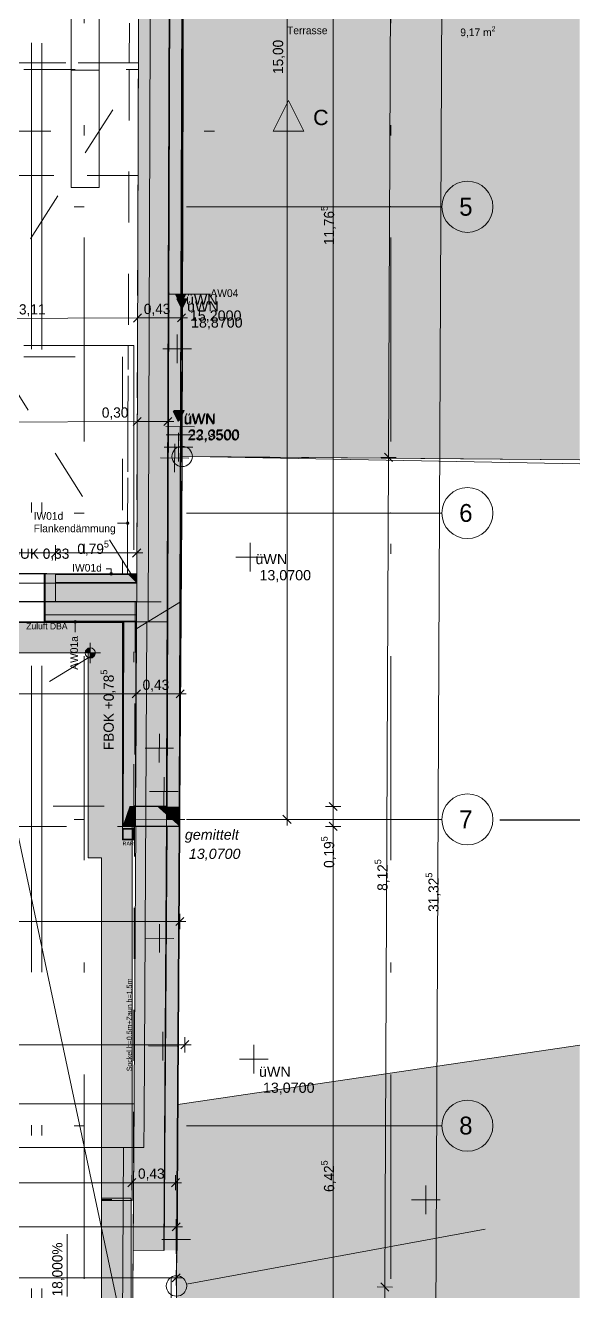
# Model space of a CAD drawing. Header units: metres. Extents: x -3.9 to 83, y -38 to 6.2.
# Drawn here: x 17.42 to 22.85, y -19.63 to -7.22 of the extents above; entities that cross this region are included whole.
import ezdxf

# ---------------------------------------------------------------- set-up
doc = ezdxf.new("R2010")
doc.units = ezdxf.units.M
doc.header["$MEASUREMENT"] = 0
for name, pattern in [('Achse', [0.004, 0.002, -0.001, 0, -0.001]), ('Baufluchtlinie', [0.013, 0.008, -0.005]), ('GRUNDGRENZE nicht verm', [0.03, 0.02, -0.01]), ('PUNKT', [1, 0, -1]), ('Schnittlinie', [0.006, 0.003, -0.0015, 0, -0.0015]), ('UNSICHTBAR', [0.4, 0, -0.4]), ('Untersicht', [0.001, 0.0005, -0.0005])]:
    doc.linetypes.add(name, pattern=pattern)
for name, color, linetype in [('0._EG PP_2_000 Achsraster', 7, 'Continuous'), ('0._EG PP_2_110 Wand Aussen', 7, 'Continuous'), ('0._EG PP_2_210 Decke', 7, 'Continuous'), ('0._EG PP_2_220 Bodenaufbau', 7, 'Continuous'), ('0._EG PP_2_221 Bodenaufbau - Abdichtung', 7, 'Continuous'), ('0._EG PP_2_221 Bodenaufbau - Terrassenbelag', 7, 'Continuous'), ('0._EG PP_2_230 Decke abgehaengt', 7, 'Continuous'), ('0._EG PP_2_240 Unterdämmung', 7, 'Continuous'), ('0._EG PP_2_330 Dachaufbau', 7, 'Continuous'), ('0._EG PP_2_420 Rampe', 7, 'Continuous'), ('0._EG PP_2_520 Fixeinbauten', 7, 'Continuous'), ('0._EG PP_2_611 Entwässerung', 7, 'Continuous'), ('0._EG PP_2_725 Nachbarbebauung', 7, 'Continuous'), ('0._EG PP_2_815 Raumbegrenzung', 7, 'Continuous'), ('0._EG PP_2_820 TOP Stempel', 7, 'Continuous'), ('0._EG PP_2_851 Marker Schnitt', 7, 'Continuous'), ('0._EG PP_2_910 Allgemein Lageplan Höhen', 7, 'Continuous'), ('0._EG PP_2_915 Allgemein Beschriftung.x', 7, 'Continuous'), ('0._EG PP_2_945 Einreichplan Beschriftung', 7, 'Continuous'), ('0._EG PP_2_950 Polierplan Bemaßung', 7, 'Continuous'), ('0._EG PP_2_Bauwerke_Gebäude - Haus Signatur.verm', 7, 'Continuous'), ('0._EG PP_2_Bauwerke_Gebäude - Haus.verm', 7, 'Continuous'), ('0._EG PP_2_Gelände_Geländepunkt.verm', 7, 'Continuous'), ('0._EG PP_2_Kataster Grenzen_Gebäudegrenze (Hausgrenze) aus Luftbildauswertung.verm', 7, 'Continuous'), ('0._EG PP_2_Kataster Grenzen_Grundstücksgrenze.verm', 7, 'Continuous'), ('0._EG PP_2_Neubau_840 Baulinien', 7, 'Continuous')]:
    doc.layers.add(name, color=color, linetype=linetype)
doc.styles.add('ERSTELLTER_STIL_1', font='arial.ttf')
doc.styles.add('ERSTELLTER_STIL_2', font='')
doc.styles.add('ERSTELLTER_STIL_3', font='arialbi.ttf')
doc.styles.add('ERSTELLTER_STIL_5', font='')
doc.styles.add('ERSTELLTER_STIL_6', font='arial.ttf')
doc.styles.get('ERSTELLTER_STIL_2').set_extended_font_data('Eurostile')
doc.styles.get('ERSTELLTER_STIL_5').set_extended_font_data('Muli')
doc.linetypes.add('Grenze Grundstück', pattern='A,0,[1,415_260415_PP_VA_1_3 0 EG1.Shx,S=0.00031746,R=0,X=0,Y=0],-0.04,0', length=0.04)

msp = doc.modelspace()

# ---------------------------------------------------------------- hatches: boundary and pattern name
at = {"layer": '0._EG PP_2_110 Wand Aussen', "linetype": 'Continuous', "lineweight": 13, "true_color": 0x3f7f02}
for points in [[(18.806, -14.69), (18.838, -5), (18.538, -4.999), (18.506, -14.689)], [(17.719, -12.865), (18.512, -12.865), (18.513, -12.685), (17.719, -12.685)], [(18.5, -14.869), (18.505, -14.869), (18.506, -14.689), (18.501, -14.704)], [(18.501, -14.704), (18.506, -14.689), (18.501, -14.689)], [(18.505, -14.869), (18.709, -14.87), (18.506, -14.689)], [(18.506, -14.689), (18.709, -14.87), (18.805, -14.87), (18.806, -14.69)], [(18.778, -19.221), (18.805, -15.07), (18.505, -15.068), (18.478, -19.219)]]:
    msp.add_hatch(color=76, dxfattribs=at).paths.add_polyline_path(points)
at = {"layer": '0._EG PP_2_110 Wand Aussen', "linetype": 'Continuous', "lineweight": 0, "true_color": 0x373737}
for points in [[(18.81, -14.87), (18.843, -5), (18.838, -5), (18.805, -14.87)], [(17.619, -12.865), (17.619, -12.87), (18.512, -12.87), (18.512, -12.865), (17.719, -12.865)], [(18.5, -14.874), (18.715, -14.875), (18.709, -14.87), (18.5, -14.869)], [(18.709, -14.87), (18.715, -14.875), (18.805, -14.875), (18.805, -14.87)], [(18.805, -14.87), (18.805, -14.875), (18.81, -14.875), (18.81, -14.87)], [(18.783, -19.221), (18.81, -15.07), (18.805, -15.07), (18.778, -19.221)]]:
    msp.add_hatch(color=250, dxfattribs=at).paths.add_polyline_path(points)
at = {"layer": '0._EG PP_2_110 Wand Aussen', "linetype": 'Continuous', "lineweight": 13, "true_color": 0xff6400}
for points in [[(18.93, -14.876), (18.963, -5.001), (18.843, -5), (18.81, -14.875)], [(17.619, -12.87), (17.619, -12.995), (18.512, -12.995), (18.512, -12.87)], [(17.619, -13.06), (18.511, -13.06), (18.512, -12.995), (17.619, -12.995)], [(18.81, -14.96), (18.715, -14.875), (18.5, -14.874), (18.5, -14.999), (18.81, -15)], [(18.715, -14.875), (18.805, -14.956), (18.805, -14.875)], [(18.805, -14.875), (18.805, -14.956), (18.81, -14.96), (18.81, -14.875)], [(18.81, -14.875), (18.81, -14.96), (18.856, -15.001), (18.93, -15.001), (18.93, -14.876)], [(18.5, -15.064), (18.929, -15.066), (18.856, -15.001), (18.5, -14.999)], [(18.81, -15), (18.856, -15.001), (18.81, -14.96)], [(18.856, -15.001), (18.929, -15.066), (18.93, -15.066), (18.93, -15.001)], [(18.93, -15.001), (18.93, -15.066), (18.935, -15.066), (18.935, -15.001)], [(18.903, -19.222), (18.93, -15.071), (18.81, -15.07), (18.783, -19.221)]]:
    msp.add_hatch(color=30, dxfattribs=at).paths.add_polyline_path(points)
at = {"layer": '0._EG PP_2_221 Bodenaufbau - Terrassenbelag', "linetype": 'Continuous', "lineweight": 13, "true_color": 0xaaaaaa}
for points in [[(18.469, -15.069), (18.375, -15.069), (18.375, -13.07), (15.525, -13.07), (15.525, -15.075), (15.325, -15.075), (15.325, -15.375), (15.825, -15.375), (15.825, -13.37), (18.039, -13.37), (18.039, -15.375), (18.169, -15.375), (18.169, -18.732), (18.469, -18.732)], [(13.69, -20.99), (13.69, -21.29), (18.22, -21.29), (18.22, -21.16), (18.34, -21.16), (18.34, -21.29), (18.46, -21.29), (18.46, -18.732), (18.169, -18.732), (18.169, -20.99)]]:
    msp.add_hatch(color=253, dxfattribs=at).paths.add_polyline_path(points)
at = {"layer": '0._EG PP_2_240 Unterdämmung', "linetype": 'Continuous', "lineweight": 13, "true_color": 0xff6400}
for points in [[(17.619, -12.865), (17.719, -12.865), (17.719, -12.595), (17.619, -12.595)], [(18.428, -12.6), (17.719, -12.6), (17.719, -12.68), (18.508, -12.68)], [(18.508, -12.6), (18.428, -12.6), (18.508, -12.68)], [(18.508, -12.6), (18.508, -12.68), (18.513, -12.68), (18.513, -12.6)], [(18.386, -13.065), (18.38, -15.054), (18.501, -14.704), (18.506, -13.065)], [(18.501, -14.704), (18.444, -14.869), (18.5, -14.869)], [(18.5, -14.874), (18.442, -14.874), (18.399, -14.999), (18.5, -14.999)], [(18.5, -14.869), (18.444, -14.869), (18.442, -14.874), (18.5, -14.874)], [(18.5, -14.999), (18.399, -14.999), (18.38, -15.054), (18.38, -15.064), (18.5, -15.064)], [(18.5, -15.064), (18.38, -15.064), (18.38, -15.069), (18.5, -15.069)]]:
    msp.add_hatch(color=30, dxfattribs=at).paths.add_polyline_path(points)
at = {"layer": '0._EG PP_2_240 Unterdämmung', "linetype": 'Continuous', "lineweight": 0, "true_color": 0x373737}
for points in [[(18.508, -12.68), (17.719, -12.68), (17.719, -12.685), (18.513, -12.685)], [(18.513, -12.68), (18.508, -12.68), (18.513, -12.685)], [(18.506, -14.689), (18.511, -13.065), (18.506, -13.065), (18.501, -14.689)]]:
    msp.add_hatch(color=250, dxfattribs=at).paths.add_polyline_path(points)
at = {"layer": '0._EG PP_2_725 Nachbarbebauung', "linetype": 'Continuous', "lineweight": 0, "true_color": 0x1f1f1f}
for points in [[(18.988, -0.001), (18.958, -11.445), (22.849, -11.478), (22.849, -0.004)], [(18.903, -19.57), (18.849, -31.328), (22.849, -30.601), (22.849, -17.21), (18.915, -17.794)]]:
    msp.add_hatch(color=250, dxfattribs=at).paths.add_polyline_path(points)
at = {"layer": '0._EG PP_2_851 Marker Schnitt', "linetype": 'Continuous', "lineweight": 0, "true_color": 0x000000}
msp.add_hatch(color=18, dxfattribs=at).paths.add_polyline_path([(20.15, -8.26), (20, -7.96), (19.85, -8.26)])
at = {"layer": '0._EG PP_2_915 Allgemein Beschriftung.x', "linetype": 'Continuous', "lineweight": 0, "true_color": 0x000000}
for points in [[(18.412, -12.098), (18.413, -12.103), (18.416, -12.107), (18.42, -12.11), (18.425, -12.111), (18.429, -12.11), (18.434, -12.107), (18.436, -12.103), (18.437, -12.098), (18.436, -12.093), (18.434, -12.089), (18.429, -12.087), (18.425, -12.086), (18.42, -12.087), (18.416, -12.089), (18.413, -12.093)], [(18.251, -12.595), (18.252, -12.6), (18.255, -12.604), (18.259, -12.607), (18.263, -12.607), (18.268, -12.607), (18.272, -12.604), (18.275, -12.6), (18.276, -12.595), (18.275, -12.59), (18.272, -12.586), (18.268, -12.583), (18.263, -12.583), (18.259, -12.583), (18.255, -12.586), (18.252, -12.59)], [(17.898, -13.065), (17.899, -13.07), (17.902, -13.074), (17.906, -13.077), (17.91, -13.077), (17.915, -13.077), (17.919, -13.074), (17.922, -13.07), (17.923, -13.065), (17.922, -13.06), (17.919, -13.056), (17.915, -13.053), (17.91, -13.053), (17.906, -13.053), (17.902, -13.056), (17.899, -13.06)]]:
    msp.add_hatch(color=18, dxfattribs=at).paths.add_polyline_path(points)
at = {"layer": '0._EG PP_2_950 Polierplan Bemaßung', "linetype": 'Continuous', "lineweight": 0, "true_color": 0x000000}
for points in [[(18.943, -9.957), (18.993, -9.857), (18.893, -9.857)], [(18.956, -10.001), (19.006, -9.901), (18.906, -9.901)], [(18.92, -11.104), (18.97, -11.004), (18.87, -11.004)], [(18.928, -11.096), (18.978, -10.996), (18.878, -10.996)], [(18.059, -13.37), (18.059, -13.32), (18.04, -13.323), (18.024, -13.334), (18.013, -13.35), (18.009, -13.37)], [(18.059, -13.37), (18.059, -13.42), (18.078, -13.416), (18.095, -13.405), (18.105, -13.389), (18.109, -13.37)]]:
    msp.add_hatch(color=18, dxfattribs=at).paths.add_polyline_path(points)
at = {"layer": '0._EG PP_2_Bauwerke_Gebäude - Haus Signatur.verm', "linetype": 'Continuous', "lineweight": 13}
for points in [[(18.988, -0.001), (18.958, -11.445), (22.849, -11.478), (22.849, -11.078), (19.359, -11.048), (19.387, -0.401), (22.849, -0.403), (22.849, -0.003)], [(18.849, -31.328), (19.249, -31.324), (19.197, -25.895), (19.235, -25.892), (19.3, -19.904), (21.997, -19.407), (21.925, -19.014), (18.904, -19.571), (18.839, -25.52), (18.793, -25.523)]]:
    msp.add_hatch(color=254, dxfattribs=at).paths.add_polyline_path(points)

# ---------------------------------------------------------------- linework, layer by layer
at = {"layer": '0._EG PP_2_000 Achsraster', "color": 5, "linetype": 'Achse', "lineweight": 0, "ltscale": 1000}
for p, q in [((18, 3), (18, -36)), ((21, 3), (21, -36)), ((-1.5, -9), (21, -9)), ((21, -9), (21.5, -9)), ((-1.5, -12), (21, -12)), ((21, -12), (21.5, -12)), ((-1.5, -15), (21, -15)), ((21, -15), (21.5, -15)), ((-1.5, -18), (21, -18)), ((21, -18), (21.5, -18))]:
    msp.add_line(p, q, dxfattribs=at)
at = {"layer": '0._EG PP_2_000 Achsraster', "color": 5, "linetype": 'Continuous', "lineweight": 0, "ltscale": 1000}
for centre in [(21.75, -9), (21.75, -12), (21.75, -15), (21.75, -18)]:
    msp.add_circle(centre, 0.25, dxfattribs=at)
at = {"layer": '0._EG PP_2_000 Achsraster', "color": 5, "linetype": 'Achse', "lineweight": 0, "ltscale": 1000}
for p in [(21, -9), (21, -9), (21, -12), (21, -12), (21, -15), (21, -15), (21, -18), (21, -18)]:
    msp.add_point(p, dxfattribs=at)
at = {"layer": '0._EG PP_2_110 Wand Aussen', "color": 7, "linetype": 'Continuous', "lineweight": 18, "ltscale": 1000}
for p, q in [((18.806, -14.69), (18.838, -5)), ((17.719, -12.865), (18.512, -12.865)), ((18.805, -14.87), (18.806, -14.69)), ((18.5, -14.869), (18.505, -14.869)), ((18.505, -14.869), (18.709, -14.87)), ((18.505, -14.869), (18.709, -14.87)), ((18.709, -14.87), (18.805, -14.87)), ((18.709, -14.87), (18.805, -14.87)), ((18.778, -19.221), (18.805, -15.07))]:
    msp.add_line(p, q, dxfattribs=at)
at = {"layer": '0._EG PP_2_110 Wand Aussen', "color": 7, "linetype": 'Continuous', "lineweight": 13, "ltscale": 1000}
for p, q in [((18.81, -14.87), (18.843, -5)), ((18.93, -14.876), (18.963, -5.001)), ((17.619, -12.87), (18.512, -12.87)), ((17.619, -13.06), (18.511, -13.06)), ((18.501, -14.704), (18.5, -14.869)), ((18.501, -14.704), (18.5, -14.869)), ((18.5, -14.869), (18.5, -14.874)), ((18.5, -14.869), (18.5, -14.874)), ((18.5, -14.874), (18.5, -14.999)), ((18.5, -14.874), (18.5, -14.999)), ((18.5, -14.874), (18.715, -14.875)), ((18.715, -14.875), (18.805, -14.875)), ((18.805, -14.875), (18.81, -14.875)), ((18.805, -14.875), (18.81, -14.875)), ((18.81, -14.875), (18.81, -14.87)), ((18.93, -15.001), (18.93, -14.876)), ((18.93, -15.001), (18.93, -14.876)), ((18.5, -14.999), (18.5, -15.064)), ((18.5, -14.999), (18.5, -15.064)), ((18.38, -15.054), (18.38, -15.064)), ((18.38, -15.064), (18.38, -15.069)), ((18.5, -15.064), (18.5, -15.069)), ((18.5, -15.064), (18.5, -15.069)), ((18.5, -15.064), (18.929, -15.066)), ((18.783, -19.221), (18.81, -15.07)), ((18.903, -19.222), (18.93, -15.071)), ((18.929, -15.066), (18.93, -15.066)), ((18.93, -15.066), (18.935, -15.066))]:
    msp.add_line(p, q, dxfattribs=at)
at = {"layer": '0._EG PP_2_110 Wand Aussen', "color": 1, "linetype": 'Baufluchtlinie', "lineweight": 0, "ltscale": 1000}
for p, q in [((17.619, -12.995), (18.512, -12.995)), ((18.5, -14.999), (18.81, -15)), ((18.81, -15), (18.856, -15.001)), ((18.856, -15.001), (18.93, -15.001)), ((18.93, -15.001), (18.935, -15.001)), ((18.93, -15.001), (18.935, -15.001))]:
    msp.add_line(p, q, dxfattribs=at)
at = {"layer": '0._EG PP_2_110 Wand Aussen', "color": 7, "linetype": 'Continuous', "lineweight": 18, "ltscale": 1000, "flags": 128}
for points in [[(18.538, -4.999), (18.513, -12.685)], [(18.513, -12.685), (17.719, -12.685)], [(17.719, -12.865), (17.719, -12.685)], [(17.619, -12.865), (17.719, -12.865)], [(18.512, -12.865), (18.506, -14.689)], [(18.505, -15.068), (18.478, -19.219)], [(18.805, -15.07), (18.505, -15.068)]]:
    msp.add_lwpolyline(points, dxfattribs=at)
at = {"layer": '0._EG PP_2_110 Wand Aussen', "color": 7, "linetype": 'Continuous', "lineweight": 13, "ltscale": 1000, "flags": 128}
for points in [[(18.935, -15.001), (18.968, -5.001)], [(17.619, -12.87), (17.619, -12.865)], [(17.619, -12.995), (17.619, -12.87)], [(18.512, -12.87), (18.512, -12.865)], [(18.512, -12.995), (18.512, -12.87)], [(17.619, -13.06), (17.619, -12.995)], [(18.511, -13.06), (18.512, -12.995)], [(17.619, -13.065), (17.619, -13.06)], [(17.619, -13.065), (18.511, -13.065)], [(18.511, -13.065), (18.511, -13.06)], [(18.935, -15.066), (18.935, -15.001)], [(18.375, -15.069), (18.38, -15.069)], [(18.38, -15.069), (18.5, -15.069)], [(18.5, -15.069), (18.935, -15.071)], [(18.81, -15.07), (18.805, -15.07)], [(18.93, -15.071), (18.81, -15.07)], [(18.908, -19.222), (18.935, -15.071)], [(18.935, -15.071), (18.93, -15.071)], [(18.935, -15.071), (18.935, -15.066)]]:
    msp.add_lwpolyline(points, dxfattribs=at)
at = {"layer": '0._EG PP_2_110 Wand Aussen', "color": 16, "linetype": 'Continuous', "lineweight": 13, "ltscale": 1000, "true_color": 0x7e0000, "flags": 128}
for points in [[(17.719, -12.685), (15.435, -12.685)], [(15.535, -13.065), (17.619, -13.065)]]:
    msp.add_lwpolyline(points, dxfattribs=at)
at = {"layer": '0._EG PP_2_210 Decke', "color": 8, "linetype": 'Untersicht', "lineweight": 13, "ltscale": 1000, "flags": 128}
msp.add_lwpolyline([(15.695, -14.87), (18.805, -14.87)], dxfattribs=at)
at = {"layer": '0._EG PP_2_220 Bodenaufbau', "color": 7, "linetype": 'Continuous', "lineweight": 13, "ltscale": 1000, "true_color": 0xf4f4f4, "flags": 128}
for points in [[(0.185, -15.07), (0.185, -15), (0.185, -21.365), (5.435, -21.365), (5.435, -23.79), (7.875, -23.79), (7.875, -23.85), (9.875, -23.85), (9.875, -23.79), (10.035, -23.79), (10.035, -23.68), (10.94, -23.68), (10.94, -23.79), (12.335, -23.79), (12.335, -21.365), (18.463, -21.365), (18.487, -17.785), (14.987, -17.785), (15.08, -17.356), (15.08, -14.87), (13.61, -14.87), (13.61, -15.07)], [(13.635, -21.295), (18.85, -21.295), (18.85, -19.49), (13.635, -19.49)]]:
    msp.add_lwpolyline(points, close=True, dxfattribs=at)
at = {"layer": '0._EG PP_2_220 Bodenaufbau', "color": 7, "linetype": 'Continuous', "lineweight": 13, "ltscale": 1000, "flags": 128}
for points in [[(15.14, -18.215), (18.384, -18.215)], [(18.384, -18.215), (18.37, -20.494)]]:
    msp.add_lwpolyline(points, dxfattribs=at)
at = {"layer": '0._EG PP_2_221 Bodenaufbau - Abdichtung', "color": 171, "linetype": 'Untersicht', "lineweight": 13, "ltscale": 1000, "true_color": 0x6c6cff, "flags": 128}
for points in [[(15.32, -12.865), (18.499, -12.865)], [(18.499, -12.865), (18.474, -20.266)]]:
    msp.add_lwpolyline(points, dxfattribs=at)
at = {"layer": '0._EG PP_2_221 Bodenaufbau - Terrassenbelag', "color": 7, "linetype": 'Continuous', "lineweight": 18, "ltscale": 1000, "flags": 128}
for points in [[(15.525, -13.07), (18.375, -13.07)], [(18.375, -13.07), (18.375, -15.069)], [(18.039, -13.37), (15.825, -13.37)], [(18.039, -15.375), (18.039, -13.37)], [(18.375, -15.069), (18.469, -15.069)], [(18.469, -15.069), (18.469, -18.732)], [(18.169, -15.375), (18.039, -15.375)], [(18.169, -18.732), (18.169, -15.375)], [(18.455, -18.709), (18.169, -18.709)], [(18.169, -18.732), (18.169, -18.709)], [(18.46, -18.732), (18.455, -18.709)], [(18.469, -18.732), (18.169, -18.732)], [(18.169, -18.732), (18.46, -18.732)], [(18.169, -20.99), (18.169, -18.732)], [(18.46, -18.732), (18.46, -21.29)]]:
    msp.add_lwpolyline(points, dxfattribs=at)
at = {"layer": '0._EG PP_2_230 Decke abgehaengt', "color": 8, "linetype": 'Untersicht', "lineweight": 13, "ltscale": 1000}
msp.add_line((15.32, -12.685), (18.531, -7.655), dxfattribs=at)
at = {"layer": '0._EG PP_2_230 Decke abgehaengt', "color": 8, "linetype": 'Untersicht', "lineweight": 13, "ltscale": 1000, "flags": 128}
for points in [[(15.32, -7.59), (18.531, -7.59)], [(18.44, -7.59), (15.41, -7.59)], [(15.41, -7.655), (18.44, -7.655)], [(18.531, -7.59), (18.527, -8.693)], [(18.527, -8.693), (15.32, -8.693)]]:
    msp.add_lwpolyline(points, dxfattribs=at)
msp.add_lwpolyline([(15.32, -8.693), (15.32, -12.685), (18.513, -12.685), (18.526, -8.693)], close=True, dxfattribs=at)
msp.add_lwpolyline([(15.32, -8.693), (15.32, -12.685), (18.513, -12.685), (18.526, -8.693)], close=True, dxfattribs=at)
at = {"layer": '0._EG PP_2_240 Unterdämmung', "color": 8, "linetype": 'Untersicht', "lineweight": 13, "ltscale": 1000}
for p, q in [((18.445, -7.59), (18.44, -7.59)), ((18.445, -7.59), (18.44, -7.59)), ((18.44, -7.655), (18.445, -7.655)), ((18.44, -7.655), (18.445, -7.655)), ((18.525, -7.59), (18.445, -7.59)), ((18.525, -7.59), (18.445, -7.59)), ((18.445, -7.655), (18.525, -7.655)), ((18.445, -7.655), (18.525, -7.655))]:
    msp.add_line(p, q, dxfattribs=at)
at = {"layer": '0._EG PP_2_240 Unterdämmung', "color": 7, "linetype": 'Continuous', "lineweight": 13, "ltscale": 1000}
for p, q in [((18.428, -12.6), (17.719, -12.6)), ((18.428, -12.595), (18.423, -12.595)), ((18.428, -12.595), (18.423, -12.595)), ((18.428, -12.595), (18.508, -12.595)), ((18.428, -12.595), (18.508, -12.595)), ((18.428, -12.6), (18.508, -12.6)), ((18.508, -12.595), (18.513, -12.595)), ((18.508, -12.595), (18.513, -12.595)), ((18.508, -12.6), (18.513, -12.6)), ((17.719, -12.68), (18.508, -12.68)), ((18.508, -12.68), (18.513, -12.68)), ((18.386, -13.065), (18.38, -15.054)), ((18.501, -14.689), (18.506, -13.065)), ((18.501, -14.689), (18.501, -14.704)), ((18.501, -14.689), (18.501, -14.704))]:
    msp.add_line(p, q, dxfattribs=at)
at = {"layer": '0._EG PP_2_240 Unterdämmung', "color": 7, "linetype": 'Continuous', "lineweight": 18, "ltscale": 1000}
msp.add_line((18.501, -14.689), (18.506, -14.689), dxfattribs=at)
msp.add_line((18.501, -14.689), (18.506, -14.689), dxfattribs=at)
at = {"layer": '0._EG PP_2_240 Unterdämmung', "color": 30, "linetype": 'Untersicht', "lineweight": 13, "ltscale": 1000, "true_color": 0xff6400, "flags": 128}
for points in [[(15.32, -2.93), (15.32, -12.685), (18.513, -12.685), (18.545, -2.93)], [(15.535, -12.865), (17.619, -12.865), (17.619, -12.595), (15.535, -12.595)], [(17.619, -12.865), (17.719, -12.865), (17.719, -12.595), (17.619, -12.595)], [(15.325, -15.07), (18.935, -15.07), (18.942, -12.87), (15.325, -12.87)]]:
    msp.add_lwpolyline(points, close=True, dxfattribs=at)
at = {"layer": '0._EG PP_2_240 Unterdämmung', "color": 8, "linetype": 'Untersicht', "lineweight": 13, "ltscale": 1000, "flags": 128}
for points in [[(18.454, -3.2), (18.44, -7.59)], [(18.53, -7.59), (18.545, -3.115)], [(18.44, -7.655), (18.423, -12.595)], [(18.513, -12.595), (18.53, -7.655)]]:
    msp.add_lwpolyline(points, dxfattribs=at)
at = {"layer": '0._EG PP_2_240 Unterdämmung', "color": 16, "linetype": 'Continuous', "lineweight": 13, "ltscale": 1000, "true_color": 0x7e0000, "flags": 128}
for points in [[(17.719, -12.595), (15.435, -12.595)], [(15.435, -12.685), (17.719, -12.685)]]:
    msp.add_lwpolyline(points, dxfattribs=at)
at = {"layer": '0._EG PP_2_240 Unterdämmung', "color": 7, "linetype": 'Continuous', "lineweight": 13, "ltscale": 1000, "flags": 128}
for points in [[(18.423, -12.595), (17.719, -12.595)], [(17.719, -12.6), (17.719, -12.595)], [(17.719, -12.68), (17.719, -12.6)], [(18.513, -12.6), (18.513, -12.595)], [(18.513, -12.68), (18.513, -12.6)], [(17.719, -12.685), (17.719, -12.68)], [(18.513, -12.685), (18.513, -12.68)], [(18.381, -13.065), (18.375, -15.069)], [(18.381, -13.065), (18.386, -13.065)], [(18.386, -13.065), (18.506, -13.065)], [(18.506, -13.065), (18.511, -13.065)]]:
    msp.add_lwpolyline(points, dxfattribs=at)
at = {"layer": '0._EG PP_2_240 Unterdämmung', "color": 7, "linetype": 'Continuous', "lineweight": 18, "ltscale": 1000, "flags": 128}
for points in [[(17.719, -12.685), (18.513, -12.685)], [(18.506, -14.689), (18.511, -13.065)]]:
    msp.add_lwpolyline(points, dxfattribs=at)
at = {"layer": '0._EG PP_2_330 Dachaufbau', "color": 253, "linetype": 'PUNKT', "lineweight": 13, "ltscale": 1000, "true_color": 0xafcca4, "flags": 128}
for points in [[(15.52, -12.865), (18.512, -12.865)], [(18.512, -12.865), (18.505, -14.998), (18.474, -19.872)], [(18.375, -13.07), (15.525, -13.07)], [(18.375, -15.069), (18.375, -13.07)], [(15.825, -13.37), (18.039, -13.37)], [(18.039, -13.37), (18.039, -15.375)], [(18.469, -15.069), (18.375, -15.069)], [(18.469, -18.732), (18.469, -15.069)], [(18.039, -15.375), (18.169, -15.375)], [(18.169, -15.375), (18.169, -18.732)], [(18.169, -18.723), (18.469, -18.723)], [(18.169, -18.732), (18.469, -18.732)]]:
    msp.add_lwpolyline(points, dxfattribs=at)
at = {"layer": '0._EG PP_2_420 Rampe', "color": 251, "linetype": 'Continuous', "lineweight": 13, "ltscale": 1000, "true_color": 0x5f5f5f}
msp.add_line((16.826, -12.685), (18.47, -20.427), dxfattribs=at)
at = {"layer": '0._EG PP_2_420 Rampe', "color": 7, "linetype": 'Continuous', "lineweight": 13, "ltscale": 1000, "flags": 128}
for points in [[(18.648, -6.277), (18.642, -8.242), (18.625, -13.064)], [(18.611, -13.063), (18.586, -17.913), (18.584, -18.215)], [(18.625, -13.064), (18.611, -13.063)], [(18.584, -18.215), (15.14, -18.215)]]:
    msp.add_lwpolyline(points, dxfattribs=at)
at = {"layer": '0._EG PP_2_420 Rampe', "color": 8, "linetype": 'Continuous', "lineweight": 13, "ltscale": 1000, "flags": 128}
for points in [[(15.14, -12.685), (18.513, -12.685)], [(18.513, -12.685), (18.511, -13.064)], [(18.511, -13.064), (18.811, -13.065)], [(18.811, -13.065), (18.805, -15), (18.778, -19.221)], [(18.478, -19.219), (18.47, -20.427)], [(18.778, -19.221), (18.478, -19.219)]]:
    msp.add_lwpolyline(points, dxfattribs=at)
at = {"layer": '0._EG PP_2_520 Fixeinbauten', "color": 5, "linetype": 'Continuous', "lineweight": 13, "ltscale": 1000, "flags": 128}
for points in [[(18.146, -7.661), (18.146, -6.51), (17.871, -6.51), (17.871, -7.661)], [(17.871, -7.661), (17.871, -8.811), (18.146, -8.811), (18.146, -7.661)]]:
    msp.add_lwpolyline(points, dxfattribs=at)
at = {"layer": '0._EG PP_2_520 Fixeinbauten', "color": 8, "linetype": 'Continuous', "lineweight": 13, "ltscale": 1000, "flags": 128}
msp.add_lwpolyline([(17.871, -7.661), (18.146, -7.661)], dxfattribs=at)
at = {"layer": '0._EG PP_2_520 Fixeinbauten', "color": 7, "linetype": 'Continuous', "lineweight": 13, "ltscale": 1000, "flags": 128}
for points in [[(17.634, -12.592), (17.634, -12.59), (15.52, -12.59), (15.52, -12.592)], [(15.545, -13.065), (17.609, -13.065), (17.609, -12.592), (15.545, -12.592)], [(15.52, -13.065), (15.52, -13.068), (17.634, -13.068), (17.634, -13.065)]]:
    msp.add_lwpolyline(points, close=True, dxfattribs=at)
at = {"layer": '0._EG PP_2_611 Entwässerung', "color": 14, "linetype": 'Achse', "lineweight": 13, "ltscale": 1000, "true_color": 0xa80000}
for p, q in [((13.76, -10.36), (18.485, -10.36)), ((18.485, -10.36), (18.485, -15.2))]:
    msp.add_line(p, q, dxfattribs=at)
at = {"layer": '0._EG PP_2_611 Entwässerung', "color": 171, "linetype": 'Untersicht', "lineweight": 13, "ltscale": 1000, "true_color": 0x6c6cff, "flags": 128}
for points in [[(15.41, -10.36), (18.43, -10.36)], [(18.423, -12.595), (18.43, -10.415)], [(18.43, -10.415), (18.43, -10.36)], [(15.41, -10.47), (18.375, -10.47)], [(18.375, -10.47), (18.375, -12.595)], [(18.375, -12.595), (18.423, -12.595)], [(18.375, -12.68), (18.485, -12.68)], [(18.375, -12.68), (18.375, -12.685)], [(18.375, -12.685), (18.485, -12.685)], [(18.485, -12.68), (18.485, -12.685)], [(18.485, -13.065), (18.381, -13.065), (18.375, -13.065)], [(18.381, -13.065), (18.375, -15.008)], [(18.375, -13.065), (18.375, -15.008)], [(18.381, -13.065), (18.485, -13.065)], [(18.375, -15.069), (18.485, -15.069)], [(18.375, -15.069), (18.375, -15.09)], [(18.485, -15.09), (18.375, -15.09)], [(18.38, -15.195), (18.38, -15.095)], [(18.38, -15.095), (18.48, -15.095)], [(18.48, -15.095), (18.48, -15.195)], [(18.485, -15.069), (18.485, -15.09)], [(18.48, -15.195), (18.38, -15.195)]]:
    msp.add_lwpolyline(points, dxfattribs=at)
for points in [[(18.375, -15.2), (18.485, -15.2), (18.485, -15.09), (18.375, -15.09)], [(18.38, -15.095), (18.48, -15.095), (18.48, -15.195), (18.38, -15.195)]]:
    msp.add_lwpolyline(points, close=True, dxfattribs=at)
at = {"layer": '0._EG PP_2_725 Nachbarbebauung', "color": 8, "linetype": 'Continuous', "lineweight": 13, "ltscale": 1000, "flags": 128}
for points in [[(22.849, -0.004), (18.988, -0.001), (18.958, -11.445), (22.849, -11.478)], [(22.849, -17.21), (18.915, -17.794), (18.903, -19.57), (18.849, -31.328), (22.849, -30.601)]]:
    msp.add_lwpolyline(points, dxfattribs=at)
at = {"layer": '0._EG PP_2_815 Raumbegrenzung', "color": 8, "linetype": 'UNSICHTBAR', "lineweight": 13, "ltscale": 1000}
msp.add_line((15.51, -14.675), (18.92, -14.675), dxfattribs=at)
at = {"layer": '0._EG PP_2_851 Marker Schnitt', "color": 7, "linetype": 'Schnittlinie', "lineweight": 13, "ltscale": 1000}
for p, q in [((17.485, 4.805), (17.485, -35.645)), ((17.585, 4.804), (17.585, -35.738)), ((14.674, -8.26), (19.85, -8.26))]:
    msp.add_line(p, q, dxfattribs=at)
at = {"layer": '0._EG PP_2_851 Marker Schnitt', "color": 7, "linetype": 'Continuous', "lineweight": 13, "ltscale": 1000, "flags": 128}
msp.add_lwpolyline([(20.15, -8.26), (19.85, -8.26), (20, -7.96)], close=True, dxfattribs=at)
at = {"layer": '0._EG PP_2_910 Allgemein Lageplan Höhen', "color": 7, "linetype": 'Continuous', "lineweight": 13, "ltscale": 1000}
for p, q in [((19.624, -12.483), (19.624, -12.383)), ((19.574, -12.433), (19.674, -12.433)), ((18.885, -15), (18.985, -15)), ((18.935, -15.05), (18.935, -14.95)), ((19.61, -17.348), (19.71, -17.348)), ((19.66, -17.398), (19.66, -17.298))]:
    msp.add_line(p, q, dxfattribs=at)
at = {"layer": '0._EG PP_2_915 Allgemein Beschriftung.x', "color": 7, "linetype": 'Continuous', "lineweight": 13, "ltscale": 1000}
for p, q in [((18.831, -9.843), (18.824, -9.868)), ((18.827, -9.855), (19.064, -9.855)), ((19.064, -9.855), (19.235, -9.855)), ((18.375, -12.098), (18.325, -12.098)), ((18.412, -12.098), (18.375, -12.098)), ((18.263, -12.545), (18.213, -12.545)), ((18.263, -12.583), (18.263, -12.545)), ((17.91, -13.077), (17.91, -13.115)), ((17.91, -13.115), (17.91, -13.165))]:
    msp.add_line(p, q, dxfattribs=at)
for centre in [(18.425, -12.098), (18.263, -12.595), (17.91, -13.065)]:
    msp.add_circle(centre, 0.0125, dxfattribs=at)
at = {"layer": '0._EG PP_2_950 Polierplan Bemaßung', "color": 1, "linetype": 'Continuous', "lineweight": 13, "ltscale": 1000, "true_color": 0xfb0106}
for p, q in [((19.985, -15), (19.985, 0)), ((21.029, -0.01), (20.978, -11.454)), ((21.529, -0.013), (21.39, -31.339)), ((20.903, -11.454), (21.053, -11.454)), ((21.018, -11.494), (20.938, -11.414)), ((20.978, -11.454), (20.942, -19.579)), ((20.06, -15), (19.91, -15)), ((19.945, -14.96), (20.025, -15.04)), ((19.985, -15.06), (19.985, -15)), ((0.055, -16), (18.935, -16)), ((18.895, -16.04), (18.975, -15.96)), ((18.935, -16.075), (18.935, -15.925)), ((18.935, -16), (18.995, -16)), ((18.86, -19.03), (18.94, -18.95)), ((18.9, -19.065), (18.9, -18.915)), ((0.065, -18.99), (18.9, -18.99)), ((18.9, -18.99), (18.96, -18.99)), ((18.86, -19.53), (18.94, -19.45)), ((18.9, -19.565), (18.9, -19.415)), ((12.335, -19.49), (18.9, -19.49)), ((18.9, -19.49), (18.96, -19.49)), ((20.867, -19.579), (21.017, -19.58)), ((20.942, -19.579), (20.89, -31.337)), ((20.982, -19.62), (20.902, -19.539))]:
    msp.add_line(p, q, dxfattribs=at)
at = {"layer": '0._EG PP_2_950 Polierplan Bemaßung', "color": 76, "linetype": 'Continuous', "lineweight": 13, "ltscale": 1000, "true_color": 0x3f7f02}
for p, q in [((20.436, -14.874), (20.436, -3.11)), ((18.518, -11.178), (18.518, -11.028)), ((18.818, -11.177), (18.818, -11.027)), ((15.32, -11.115), (18.518, -11.103)), ((18.558, -11.063), (18.478, -11.143)), ((18.518, -11.103), (18.818, -11.102)), ((18.778, -11.142), (18.858, -11.062)), ((18.818, -11.102), (18.878, -11.102)), ((15.435, -12.39), (17.719, -12.39)), ((17.759, -12.35), (17.679, -12.43)), ((17.719, -12.465), (17.719, -12.315)), ((17.719, -12.39), (18.513, -12.39)), ((18.473, -12.43), (18.553, -12.35)), ((18.513, -12.465), (18.513, -12.315)), ((18.513, -12.39), (18.573, -12.39)), ((20.511, -14.874), (20.361, -14.874)), ((20.396, -14.834), (20.476, -14.914)), ((20.436, -15.068), (20.436, -14.874)), ((20.511, -15.068), (20.361, -15.068)), ((20.396, -15.028), (20.476, -15.108)), ((20.436, -21.495), (20.436, -15.068))]:
    msp.add_line(p, q, dxfattribs=at)
at = {"layer": '0._EG PP_2_950 Polierplan Bemaßung', "color": 8, "linetype": 'Untersicht', "lineweight": 13, "ltscale": 1000}
msp.add_line((18.513, -12.685), (15.32, -7.59), dxfattribs=at)
at = {"layer": '0._EG PP_2_950 Polierplan Bemaßung', "color": 6, "linetype": 'Continuous', "lineweight": 13, "ltscale": 1000, "true_color": 0xfb02fe}
for p, q in [((18.522, -10.164), (18.521, -10.014)), ((18.952, -10.162), (18.951, -10.012)), ((15.41, -10.1), (18.521, -10.089)), ((18.561, -10.049), (18.481, -10.129)), ((18.521, -10.089), (18.951, -10.087)), ((18.911, -10.128), (18.991, -10.047)), ((18.951, -10.087), (19.011, -10.087)), ((18.549, -13.73), (18.469, -13.81)), ((18.509, -13.845), (18.509, -13.695)), ((18.899, -13.81), (18.979, -13.73)), ((18.939, -13.845), (18.939, -13.695)), ((15.52, -13.77), (18.509, -13.77)), ((18.509, -13.77), (18.939, -13.77)), ((18.939, -13.77), (18.999, -13.77)), ((13.395, -17.207), (18.985, -17.207)), ((18.945, -17.247), (19.025, -17.167)), ((18.985, -17.282), (18.985, -17.132)), ((18.985, -17.207), (19.045, -17.207)), ((13.685, -18.558), (18.465, -18.558)), ((18.505, -18.518), (18.425, -18.598)), ((18.465, -18.633), (18.465, -18.483)), ((18.465, -18.558), (18.893, -18.558)), ((18.853, -18.598), (18.933, -18.518)), ((18.893, -18.633), (18.893, -18.483)), ((18.893, -18.558), (18.953, -18.558))]:
    msp.add_line(p, q, dxfattribs=at)
at = {"layer": '0._EG PP_2_950 Polierplan Bemaßung', "color": 30, "linetype": 'Untersicht', "lineweight": 13, "ltscale": 1000, "true_color": 0xff6400}
msp.add_line((18.942, -12.87), (15.325, -15.07), dxfattribs=at)
at = {"layer": '0._EG PP_2_950 Polierplan Bemaßung', "color": 7, "linetype": 'Continuous', "lineweight": 13, "ltscale": 1000}
for p, q in [((18.059, -13.27), (18.059, -13.47)), ((17.959, -13.37), (18.159, -13.37))]:
    msp.add_line(p, q, dxfattribs=at)
at = {"layer": '0._EG PP_2_950 Polierplan Bemaßung', "color": 171, "linetype": 'Continuous', "lineweight": 13, "ltscale": 1000, "true_color": 0x6c6cff}
msp.add_line((17.834, -19.672), (17.834, -19.063), dxfattribs=at)
at = {"layer": '0._EG PP_2_950 Polierplan Bemaßung', "color": 7, "linetype": 'Continuous', "lineweight": 13, "ltscale": 1000, "flags": 128}
for points in [[(18.943, -9.957), (18.993, -9.857), (18.893, -9.857)], [(18.956, -10.001), (19.006, -9.901), (18.906, -9.901)], [(18.92, -11.104), (18.97, -11.004), (18.87, -11.004)], [(18.928, -11.096), (18.978, -10.996), (18.878, -10.996)]]:
    msp.add_lwpolyline(points, close=True, dxfattribs=at)
at = {"layer": '0._EG PP_2_950 Polierplan Bemaßung', "color": 7, "linetype": 'Continuous', "lineweight": 13, "ltscale": 1000}
msp.add_circle((18.059, -13.37), 0.05, dxfattribs=at)
at = {"layer": '0._EG PP_2_Bauwerke_Gebäude - Haus.verm', "color": 9, "linetype": 'Continuous', "lineweight": 13, "ltscale": 1000}
for p, q in [((18.958, -11.345), (18.987, -0.101)), ((22.849, -11.478), (19.058, -11.446)), ((19.002, -19.552), (21.925, -19.013))]:
    msp.add_line(p, q, dxfattribs=at)
at = {"layer": '0._EG PP_2_Gelände_Geländepunkt.verm', "color": 8, "linetype": 'Continuous', "lineweight": 0, "ltscale": 1000}
for p, q in [((18.91, -10.25), (18.908, -10.53)), ((18.769, -10.39), (19.049, -10.391)), ((18.941, -11.013), (18.939, -11.293)), ((18.8, -11.152), (19.08, -11.154)), ((18.943, -11.094), (18.942, -11.374)), ((18.803, -11.233), (19.083, -11.234)), ((18.923, -11.214), (18.922, -11.494)), ((18.783, -11.354), (19.063, -11.355)), ((18.885, -11.32), (18.884, -11.6)), ((18.745, -11.46), (19.025, -11.461)), ((19.625, -12.292), (19.624, -12.572)), ((19.484, -12.432), (19.764, -12.433)), ((18.735, -14.163), (18.734, -14.443)), ((18.595, -14.302), (18.875, -14.303)), ((18.781, -14.586), (18.779, -14.866)), ((18.64, -14.726), (18.92, -14.727)), ((18.738, -16.025), (18.736, -16.305)), ((18.597, -16.164), (18.877, -16.166)), ((18.77, -17.08), (18.769, -17.36)), ((18.63, -17.219), (18.91, -17.22)), ((19.66, -17.208), (19.659, -17.488)), ((19.52, -17.348), (19.8, -17.349)), ((21.344, -18.587), (21.343, -18.867)), ((21.204, -18.726), (21.484, -18.727)), ((18.9, -18.975), (18.899, -19.255)), ((18.76, -19.115), (19.04, -19.116))]:
    msp.add_line(p, q, dxfattribs=at)
at = {"layer": '0._EG PP_2_Kataster Grenzen_Gebäudegrenze (Hausgrenze) aus Luftbildauswertung.verm', "color": 94, "linetype": 'GRUNDGRENZE nicht verm', "lineweight": 13, "ltscale": 1000, "true_color": 0x00a800}
for p, q in [((22.849, -11.518), (19.058, -11.447)), ((18.915, -17.794), (22.849, -17.21))]:
    msp.add_line(p, q, dxfattribs=at)
at = {"layer": '0._EG PP_2_Kataster Grenzen_Grundstücksgrenze.verm', "color": 96, "linetype": 'Continuous', "lineweight": 13, "ltscale": 1000, "true_color": 0x007e00}
for p, q in [((18.958, -11.345), (18.987, -0.101)), ((18.915, -17.794), (18.957, -11.545)), ((18.904, -19.47), (18.915, -17.794))]:
    msp.add_line(p, q, dxfattribs=at)
at = {"layer": '0._EG PP_2_Kataster Grenzen_Grundstücksgrenze.verm', "color": 7, "linetype": 'Continuous', "lineweight": 13, "ltscale": 1000}
for centre in [(18.958, -11.445), (18.903, -19.57)]:
    msp.add_circle(centre, 0.1, dxfattribs=at)
at = {"layer": '0._EG PP_2_Neubau_840 Baulinien', "color": 76, "linetype": 'Grenze Grundstück', "lineweight": 13, "ltscale": 1000, "true_color": 0x3f7f02, "flags": 128}
msp.add_lwpolyline([(0, 0), (18.985, -0.001), (18.958, -11.445), (18.903, -19.57), (18.849, -31.328), (0.066, -34.027), (0.056, -12.203)], close=True, dxfattribs=at)
at = {"layer": '0._EG PP_2_Neubau_840 Baulinien', "color": 1, "linetype": 'Baufluchtlinie', "lineweight": 25, "ltscale": 1000, "true_color": 0xfb0106, "flags": 128}
msp.add_lwpolyline([(-3.934, -14.978), (0, -15), (18.988, -15.001), (22.849, -15.004)], dxfattribs=at)

# ---------------------------------------------------------------- texts
at = {"layer": '0._EG PP_2_000 Achsraster', "color": 5, "linetype": 'Continuous', "lineweight": 0, "char_height": 0.175, "attachment_point": 1, "style": 'ERSTELLTER_STIL_2'}
for s, insert in [('\\A1;{\\pql;\\pt0;\\fEurostile|b0|i0|c0|p0;\\W1.000000;5}', (21.67, -8.912)), ('\\A1;{\\pql;\\pt0;\\fEurostile|b0|i0|c0|p0;\\W1.000000;6}', (21.67, -11.911)), ('\\A1;{\\pql;\\pt0;\\fEurostile|b0|i0|c0|p0;\\W1.000000;7}', (21.67, -14.912)), ('\\A1;{\\pql;\\pt0;\\fEurostile|b0|i0|c0|p0;\\W1.000000;8}', (21.67, -17.911))]:
    msp.add_mtext(s, dxfattribs=dict(at, insert=insert))
at = {"layer": '0._EG PP_2_611 Entwässerung', "color": 171, "linetype": 'Continuous', "lineweight": 13, "true_color": 0x6c6cff, "insert": (18.375, -15.218), "char_height": 0.0375, "attachment_point": 1, "style": 'ERSTELLTER_STIL_6'}
msp.add_mtext('\\A1;{\\pql;\\fHelvetica|b0|i0|c0|p0;\\W1.000000;RAR}', dxfattribs=at)
at = {"layer": '0._EG PP_2_820 TOP Stempel', "color": 7, "linetype": 'Continuous', "lineweight": 13, "char_height": 0.075, "style": 'ERSTELLTER_STIL_5'}
for s, insert, attachment_point in [('\\A1;{\\pql;\\fMuli|b0|i0|c0|p0;\\W1.000000;Terrasse\\fMuli|b0|i0|c0|p0;\\W1.000000;\\A1{\\H.66x;\\S^  ;}}', (19.985, -7.283), 4), ('\\A1;{\\pqr;\\fMuli|b0|i0|c0|p0;\\W1.000000;9,17 m\\fMuli|b0|i0|c0|p0;\\W1.000000;\\A1{\\H.66x;\\S2^  ;}}', (22.025, -7.291), 6)]:
    msp.add_mtext(s, dxfattribs=dict(at, insert=insert, attachment_point=attachment_point))
at = {"layer": '0._EG PP_2_851 Marker Schnitt', "color": 7, "linetype": 'Continuous', "lineweight": 13, "insert": (20.24, -8.202), "char_height": 0.15, "attachment_point": 7, "style": 'ERSTELLTER_STIL_1'}
msp.add_mtext('\\A1;{\\pql;\\pt0;\\fArial|b0|i0|c0|p0;\\W1.000000;C}', dxfattribs=at)
at = {"layer": '0._EG PP_2_910 Allgemein Lageplan Höhen', "color": 7, "linetype": 'Continuous', "lineweight": 13, "char_height": 0.1, "attachment_point": 1}
for s, insert, style in [('\\A1;{\\pql;\\fArial|b0|i0|c0|p0;\\W1.000000;üWN}', (19.676, -12.4), 'ERSTELLTER_STIL_1'), ('\\A1;{\\pql;\\fArial|b0|i0|c0|p0;\\W1.000000; 13,0700}', (19.676, -12.558), 'ERSTELLTER_STIL_1'), ('\\A1;{\\pql;\\fArial Italic|b0|i0|c0|p0;\\W1.000000;gemittelt}', (18.985, -15.099), 'ERSTELLTER_STIL_3'), ('\\A1;{\\pql;\\fArial Italic|b0|i0|c0|p0;\\W1.000000; 13,0700}', (18.985, -15.287), 'ERSTELLTER_STIL_3'), ('\\A1;{\\pql;\\fArial|b0|i0|c0|p0;\\W1.000000;üWN}', (19.71, -17.421), 'ERSTELLTER_STIL_1'), ('\\A1;{\\pql;\\fArial|b0|i0|c0|p0;\\W1.000000; 13,0700}', (19.71, -17.578), 'ERSTELLTER_STIL_1')]:
    msp.add_mtext(s, dxfattribs=dict(at, insert=insert, style=style))
at = {"layer": '0._EG PP_2_915 Allgemein Beschriftung.x', "color": 7, "linetype": 'Continuous', "lineweight": 13, "char_height": 0.075, "attachment_point": 4, "style": 'ERSTELLTER_STIL_2'}
for s, insert in [('\\A1;{\\pql;\\fEurostile|b0|i0|c0|p0;\\W1.000000;AW04}', (19.235, -9.846)), ('\\A1;{\\pql;\\fEurostile|b0|i0|c0|p0;\\W1.000000;IW01d}', (17.882, -12.536))]:
    msp.add_mtext(s, dxfattribs=dict(at, insert=insert))
at = {"layer": '0._EG PP_2_915 Allgemein Beschriftung.x', "color": 7, "linetype": 'Continuous', "lineweight": 13, "insert": (17.505, -12.1), "char_height": 0.075, "attachment_point": 4, "line_spacing_factor": 0.974428, "style": 'ERSTELLTER_STIL_2'}
msp.add_mtext('\\A1;{\\pql;\\fEurostile|b0|i0|c0|p0;\\W1.000000;IW01d\\P\\pql;\\fEurostile|b0|i0|c0|p0;\\W1.000000;Flankendämmung}', dxfattribs=at)
at = {"layer": '0._EG PP_2_915 Allgemein Beschriftung.x', "color": 16, "linetype": 'Continuous', "lineweight": 13, "true_color": 0x7e0000, "insert": (17.634, -13.076), "char_height": 0.0625, "attachment_point": 2, "style": 'ERSTELLTER_STIL_2'}
msp.add_mtext('\\A1;{\\pqc;\\fEurostile|b0|i0|c0|p0;\\W1.000000;Zuluft DBA}', dxfattribs=at)
at = {"layer": '0._EG PP_2_915 Allgemein Beschriftung.x', "color": 7, "linetype": 'Continuous', "lineweight": 13, "insert": (17.901, -13.534), "char_height": 0.075, "attachment_point": 4, "rotation": 90, "style": 'ERSTELLTER_STIL_2'}
msp.add_mtext('\\A1;{\\pql;\\fEurostile|b0|i0|c0|p0;\\W1.000000;AW01a}', dxfattribs=at)
at = {"layer": '0._EG PP_2_945 Einreichplan Beschriftung', "color": 7, "linetype": 'Continuous', "lineweight": 13, "insert": (18.475, -17.468), "char_height": 0.05, "attachment_point": 7, "rotation": 90, "style": 'ERSTELLTER_STIL_2'}
msp.add_mtext('\\A1;{\\pql;\\fEurostile|b0|i0|c0|p0;\\W1.000000;Sockel h=0,5m+Zaun h=1,5m}', dxfattribs=at)
at = {"layer": '0._EG PP_2_950 Polierplan Bemaßung', "color": 1, "linetype": 'Continuous', "lineweight": 13, "true_color": 0xfb0106, "insert": (19.965, -7.699), "char_height": 0.1, "width": 0.39837, "attachment_point": 7, "rotation": 90, "style": 'ERSTELLTER_STIL_2'}
msp.add_mtext('\\A1;{\\pql;\\fEurostile|b0|i0|c0|p0;\\W1.000000;15,00}', dxfattribs=at)
at = {"layer": '0._EG PP_2_950 Polierplan Bemaßung', "color": 76, "linetype": 'Continuous', "lineweight": 13, "true_color": 0x3f7f02, "char_height": 0.1, "attachment_point": 7, "rotation": 90, "style": 'ERSTELLTER_STIL_2'}
for s, insert in [('\\A1;{\\pql;\\fEurostile|b0|i0|c0|p0;\\W1.000000;11,76\\fEurostile|b0|i0|c0|p0;\\W1.000000;\\A1{\\H.66x;\\S5^  ;}}', (20.475, -9.375)), ('\\A1;{\\pql;\\fEurostile|b0|i0|c0|p0;\\W1.000000;0,19\\fEurostile|b0|i0|c0|p0;\\W1.000000;\\A1{\\H.66x;\\S5^  ;}}', (20.475, -15.475)), ('\\A1;{\\pql;\\fEurostile|b0|i0|c0|p0;\\W1.000000;6,42\\fEurostile|b0|i0|c0|p0;\\W1.000000;\\A1{\\H.66x;\\S5^  ;}}', (20.475, -18.649))]:
    msp.add_mtext(s, dxfattribs=dict(at, insert=insert))
at = {"layer": '0._EG PP_2_950 Polierplan Bemaßung', "color": 7, "linetype": 'Continuous', "lineweight": 13, "char_height": 0.1, "attachment_point": 1, "style": 'ERSTELLTER_STIL_1'}
for s, insert in [('\\A1;{\\pql;\\fArial|b0|i0|c0|p0;\\W1.000000;üWN}', (18.995, -9.858)), ('\\A1;{\\pql;\\fArial|b0|i0|c0|p0;\\W1.000000;üWN}', (19.006, -9.925)), ('\\A1;{\\pql;\\fArial|b0|i0|c0|p0;\\W1.000000; 15,2000}', (18.995, -10.015)), ('\\A1;{\\pql;\\fArial|b0|i0|c0|p0;\\W1.000000; 18,8700}', (19.006, -10.083)), ('\\A1;{\\pql;\\fArial|b0|i0|c0|p0;\\W1.000000;üWN}', (18.972, -11.031)), ('\\A1;{\\pql;\\fArial|b0|i0|c0|p0;\\W1.000000;üWN}', (18.978, -11.023)), ('\\A1;{\\pql;\\fArial|b0|i0|c0|p0;\\W1.000000; 23,9500}', (18.972, -11.188)), ('\\A1;{\\pql;\\fArial|b0|i0|c0|p0;\\W1.000000; 22,3500}', (18.978, -11.18))]:
    msp.add_mtext(s, dxfattribs=dict(at, insert=insert))
at = {"layer": '0._EG PP_2_950 Polierplan Bemaßung', "color": 6, "linetype": 'Continuous', "lineweight": 13, "true_color": 0xfb02fe, "char_height": 0.1, "width": 0.30637, "attachment_point": 7, "rotation": 0.2101, "style": 'ERSTELLTER_STIL_2'}
for s, insert in [('\\A1;{\\pql;\\fEurostile|b0|i0|c0|p0;\\W1.000000;3,11}', (17.361, -10.073)), ('\\A1;{\\pql;\\fEurostile|b0|i0|c0|p0;\\W1.000000;0,43}', (18.583, -10.069))]:
    msp.add_mtext(s, dxfattribs=dict(at, insert=insert))
at = {"layer": '0._EG PP_2_950 Polierplan Bemaßung', "color": 76, "linetype": 'Continuous', "lineweight": 13, "true_color": 0x3f7f02, "insert": (18.172, -11.084), "char_height": 0.1, "width": 0.30637, "attachment_point": 7, "rotation": 0.2101, "style": 'ERSTELLTER_STIL_2'}
msp.add_mtext('\\A1;{\\pql;\\fEurostile|b0|i0|c0|p0;\\W1.000000;0,30}', dxfattribs=at)
at = {"layer": '0._EG PP_2_950 Polierplan Bemaßung', "color": 76, "linetype": 'Continuous', "lineweight": 13, "true_color": 0x3f7f02, "insert": (17.932, -12.429), "char_height": 0.1, "attachment_point": 7, "style": 'ERSTELLTER_STIL_2'}
msp.add_mtext('\\A1;{\\pql;\\fEurostile|b0|i0|c0|p0;\\W1.000000;0,79\\fEurostile|b0|i0|c0|p0;\\W1.000000;\\A1{\\H.66x;\\S5^  ;}}', dxfattribs=at)
at = {"layer": '0._EG PP_2_950 Polierplan Bemaßung', "color": 30, "linetype": 'Continuous', "lineweight": 13, "true_color": 0xff6400, "insert": (17.148, -12.466), "char_height": 0.1, "attachment_point": 7, "style": 'ERSTELLTER_STIL_2'}
msp.add_mtext('\\A1;{\\pql;\\fEurostile|b0|i0|c0|p0;\\W1.000000;WD\\fEurostile|b0|i0|c0|p0;\\W1.000000;UK \\fEurostile|b0|i0|c0|p0;\\W1.000000;0,33}', dxfattribs=at)
at = {"layer": '0._EG PP_2_950 Polierplan Bemaßung', "color": 7, "linetype": 'Continuous', "lineweight": 13, "insert": (18.318, -14.322), "char_height": 0.1, "attachment_point": 7, "rotation": 90, "style": 'ERSTELLTER_STIL_2'}
msp.add_mtext('\\A1;{\\pql;\\fEurostile|b0|i0|c0|p0;\\W1.000000;FBOK +0,78\\fEurostile|b0|i0|c0|p0;\\W1.000000;\\A1{\\H.66x;\\S5^  ;}}', dxfattribs=at)
at = {"layer": '0._EG PP_2_950 Polierplan Bemaßung', "color": 6, "linetype": 'Continuous', "lineweight": 13, "true_color": 0xfb02fe, "char_height": 0.1, "width": 0.30637, "attachment_point": 7, "style": 'ERSTELLTER_STIL_2'}
for insert in [(18.571, -13.75), (18.526, -18.538)]:
    msp.add_mtext('\\A1;{\\pql;\\fEurostile|b0|i0|c0|p0;\\W1.000000;0,43}', dxfattribs=dict(at, insert=insert))
at = {"layer": '0._EG PP_2_950 Polierplan Bemaßung', "color": 1, "linetype": 'Continuous', "lineweight": 13, "true_color": 0xfb0106, "char_height": 0.1, "attachment_point": 7, "rotation": 89.7458, "style": 'ERSTELLTER_STIL_2'}
for s, insert in [('\\A1;{\\pql;\\fEurostile|b0|i0|c0|p0;\\W1.000000;8,12\\fEurostile|b0|i0|c0|p0;\\W1.000000;\\A1{\\H.66x;\\S5^  ;}}', (20.998, -15.7)), ('\\A1;{\\pql;\\fEurostile|b0|i0|c0|p0;\\W1.000000;31,32\\fEurostile|b0|i0|c0|p0;\\W1.000000;\\A1{\\H.66x;\\S5^  ;}}', (21.497, -15.906))]:
    msp.add_mtext(s, dxfattribs=dict(at, insert=insert))
at = {"layer": '0._EG PP_2_950 Polierplan Bemaßung', "color": 171, "linetype": 'Continuous', "lineweight": 13, "true_color": 0x6c6cff, "insert": (17.805, -19.672), "char_height": 0.1, "attachment_point": 7, "rotation": 90, "style": 'ERSTELLTER_STIL_2'}
msp.add_mtext('\\A1;{\\pql;\\fEurostile|b0|i0|c0|p0;\\W1.000000;18,000\\fEurostile|b0|i0|c0|p0;\\W1.000000;%}', dxfattribs=at)

doc.saveas('drawing.dxf')
